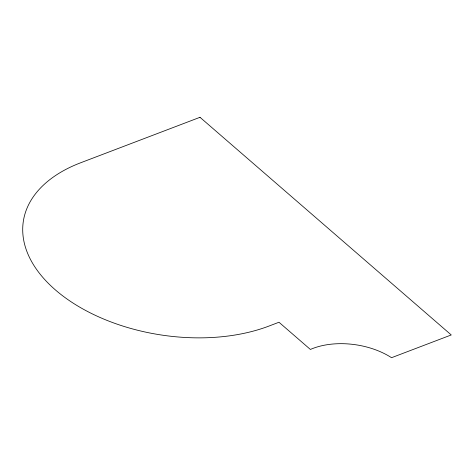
<?xml version="1.0" encoding="UTF-8"?>
<svg xmlns="http://www.w3.org/2000/svg" width="475" height="475" viewBox="0 0 475 475"><rect width="100%" height="100%" fill="white"/><g stroke="black" fill="none" stroke-linecap="round" stroke-linejoin="round"><path stroke-width="0.71" d="M199.999 117.301L80.59 162.8A153.235 91.58 8.7 0 0 55.397 289.916A153.235 91.58 8.7 0 0 269.028 326.04L278.979 322.246L310.383 349.452A61.322 36.652 8.7 0 1 391.543 357.699L451.25 334.952L199.999 117.301"/></g></svg>
